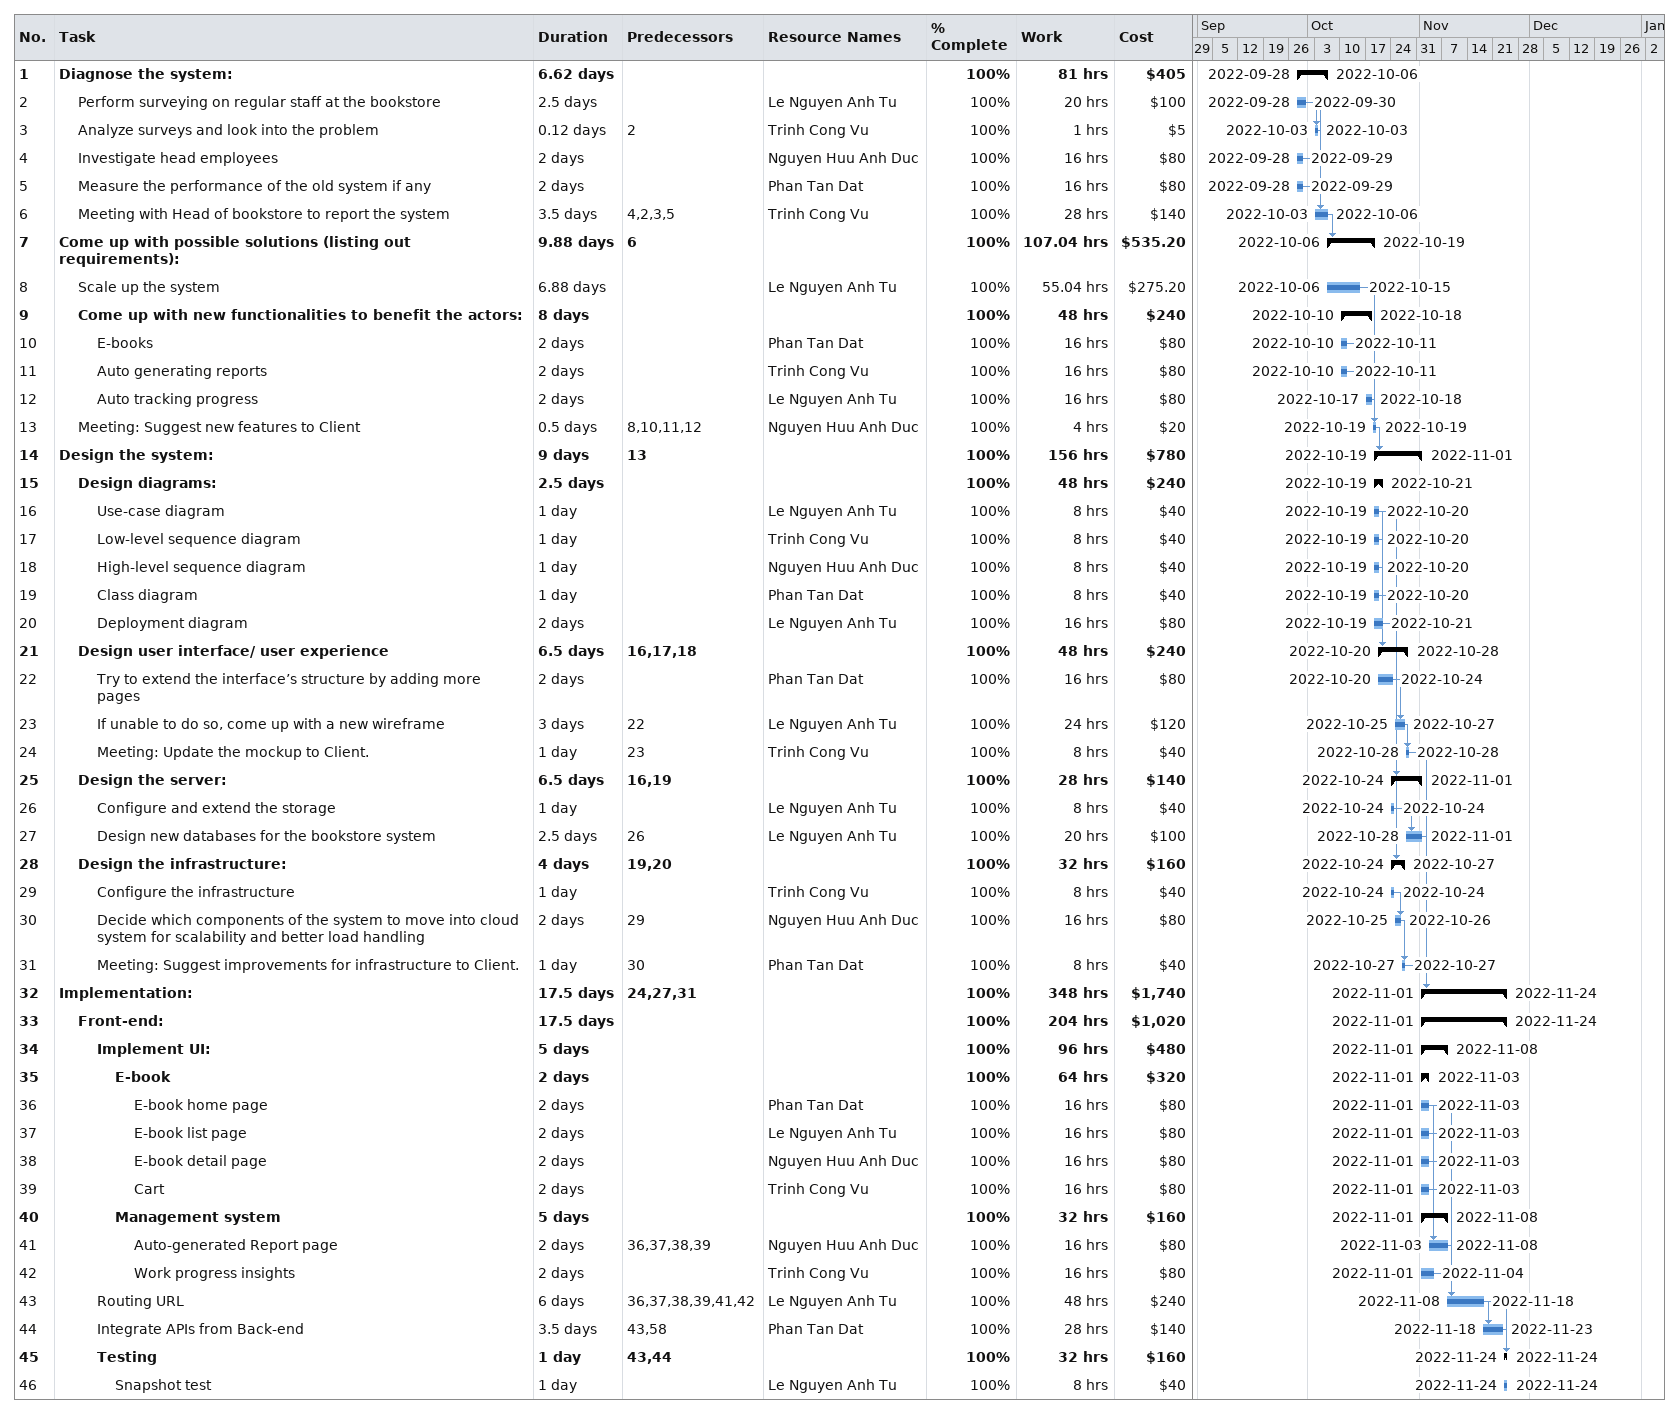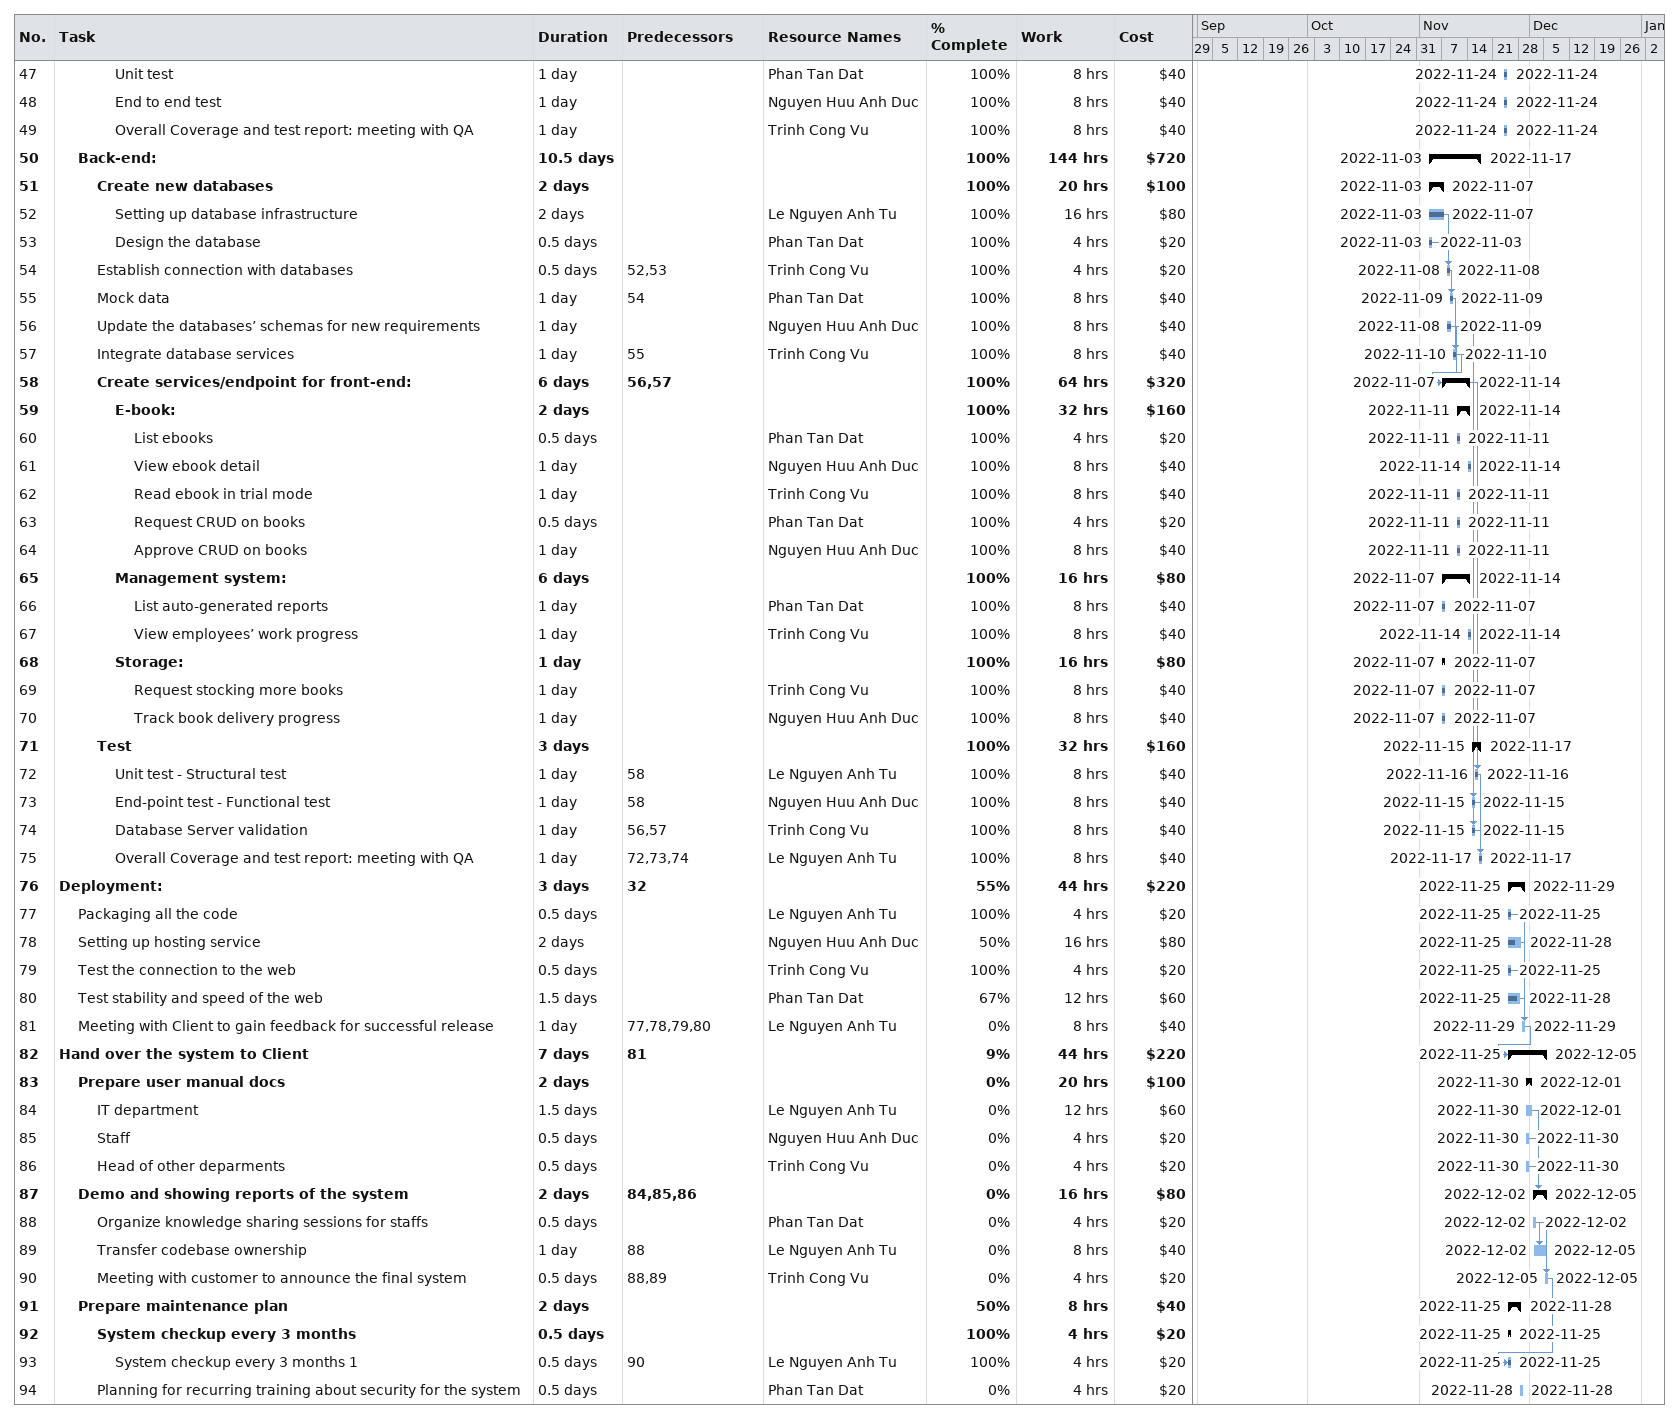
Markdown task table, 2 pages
| ID | Level | Task | Duration | Start | Finish | Predecessors | Resources | % complete | Work (h) | Cost ($) |
|---|---|---|---|---|---|---|---|---|---|---|
| 1 | 1 | **Diagnose the system:** | 6.62d | 2022-09-28 | 2022-10-06 |  |  | 100 | 81 | 405 |
| 2 | 2 | Perform surveying on regular staff at the bookstore | 2.5d | 2022-09-28 | 2022-09-30 |  | Le Nguyen Anh Tu | 100 | 20 | 100 |
| 3 | 2 | Analyze surveys and look into the problem | 0.12d | 2022-10-03 | 2022-10-03 | 2 | Trinh Cong Vu | 100 | 1 | 5 |
| 4 | 2 | Investigate head employees | 2d | 2022-09-28 | 2022-09-29 |  | Nguyen Huu Anh Duc | 100 | 16 | 80 |
| 5 | 2 | Measure the performance of the old system if any | 2d | 2022-09-28 | 2022-09-29 |  | Phan Tan Dat | 100 | 16 | 80 |
| 6 | 2 | Meeting with Head of bookstore to report the system | 3.5d | 2022-10-03 | 2022-10-06 | 4, 2, 3, 5 | Trinh Cong Vu | 100 | 28 | 140 |
| 7 | 1 | **Come up with possible solutions (listing out requirements):** | 9.88d | 2022-10-06 | 2022-10-19 | 6 |  | 100 | 107.04 | 535.20 |
| 8 | 2 | Scale up the system | 6.88d | 2022-10-06 | 2022-10-15 |  | Le Nguyen Anh Tu | 100 | 55.04 | 275.20 |
| 9 | 2 | **Come up with new functionalities to benefit the actors:** | 8d | 2022-10-10 | 2022-10-18 |  |  | 100 | 48 | 240 |
| 10 | 3 | E-books | 2d | 2022-10-10 | 2022-10-11 |  | Phan Tan Dat | 100 | 16 | 80 |
| 11 | 3 | Auto generating reports | 2d | 2022-10-10 | 2022-10-11 |  | Trinh Cong Vu | 100 | 16 | 80 |
| 12 | 3 | Auto tracking progress | 2d | 2022-10-17 | 2022-10-18 |  | Le Nguyen Anh Tu | 100 | 16 | 80 |
| 13 | 2 | Meeting: Suggest new features to Client | 0.5d | 2022-10-19 | 2022-10-19 | 8, 10, 11, 12 | Nguyen Huu Anh Duc | 100 | 4 | 20 |
| 14 | 1 | **Design the system:** | 9d | 2022-10-19 | 2022-11-01 | 13 |  | 100 | 156 | 780 |
| 15 | 2 | **Design diagrams:** | 2.5d | 2022-10-19 | 2022-10-21 |  |  | 100 | 48 | 240 |
| 16 | 3 | Use-case diagram | 1d | 2022-10-19 | 2022-10-20 |  | Le Nguyen Anh Tu | 100 | 8 | 40 |
| 17 | 3 | Low-level sequence diagram | 1d | 2022-10-19 | 2022-10-20 |  | Trinh Cong Vu | 100 | 8 | 40 |
| 18 | 3 | High-level sequence diagram | 1d | 2022-10-19 | 2022-10-20 |  | Nguyen Huu Anh Duc | 100 | 8 | 40 |
| 19 | 3 | Class diagram | 1d | 2022-10-19 | 2022-10-20 |  | Phan Tan Dat | 100 | 8 | 40 |
| 20 | 3 | Deployment diagram | 2d | 2022-10-19 | 2022-10-21 |  | Le Nguyen Anh Tu | 100 | 16 | 80 |
| 21 | 2 | **Design user interface/ user experience** | 6.5d | 2022-10-20 | 2022-10-28 | 16, 17, 18 |  | 100 | 48 | 240 |
| 22 | 3 | Try to extend the interface’s structure by adding more pages | 2d | 2022-10-20 | 2022-10-24 |  | Phan Tan Dat | 100 | 16 | 80 |
| 23 | 3 | If unable to do so, come up with a new wireframe | 3d | 2022-10-25 | 2022-10-27 | 22 | Le Nguyen Anh Tu | 100 | 24 | 120 |
| 24 | 3 | Meeting: Update the mockup to Client. | 1d | 2022-10-28 | 2022-10-28 | 23 | Trinh Cong Vu | 100 | 8 | 40 |
| 25 | 2 | **Design the server:** | 6.5d | 2022-10-24 | 2022-11-01 | 16, 19 |  | 100 | 28 | 140 |
| 26 | 3 | Configure and extend the storage | 1d | 2022-10-24 | 2022-10-24 |  | Le Nguyen Anh Tu | 100 | 8 | 40 |
| 27 | 3 | Design new databases for the bookstore system | 2.5d | 2022-10-28 | 2022-11-01 | 26 | Le Nguyen Anh Tu | 100 | 20 | 100 |
| 28 | 2 | **Design the infrastructure:** | 4d | 2022-10-24 | 2022-10-27 | 19, 20 |  | 100 | 32 | 160 |
| 29 | 3 | Configure the infrastructure | 1d | 2022-10-24 | 2022-10-24 |  | Trinh Cong Vu | 100 | 8 | 40 |
| 30 | 3 | Decide which components of the system to move into cloud system for scalability and better load handling | 2d | 2022-10-25 | 2022-10-26 | 29 | Nguyen Huu Anh Duc | 100 | 16 | 80 |
| 31 | 3 | Meeting: Suggest improvements for infrastructure to Client. | 1d | 2022-10-27 | 2022-10-27 | 30 | Phan Tan Dat | 100 | 8 | 40 |
| 32 | 1 | **Implementation:** | 17.5d | 2022-11-01 | 2022-11-24 | 24, 27, 31 |  | 100 | 348 | 1740 |
| 33 | 2 | **Front-end:** | 17.5d | 2022-11-01 | 2022-11-24 |  |  | 100 | 204 | 1020 |
| 34 | 3 | **Implement UI:** | 5d | 2022-11-01 | 2022-11-08 |  |  | 100 | 96 | 480 |
| 35 | 4 | **E-book** | 2d | 2022-11-01 | 2022-11-03 |  |  | 100 | 64 | 320 |
| 36 | 5 | E-book home page | 2d | 2022-11-01 | 2022-11-03 |  | Phan Tan Dat | 100 | 16 | 80 |
| 37 | 5 | E-book list page | 2d | 2022-11-01 | 2022-11-03 |  | Le Nguyen Anh Tu | 100 | 16 | 80 |
| 38 | 5 | E-book detail page | 2d | 2022-11-01 | 2022-11-03 |  | Nguyen Huu Anh Duc | 100 | 16 | 80 |
| 39 | 5 | Cart | 2d | 2022-11-01 | 2022-11-03 |  | Trinh Cong Vu | 100 | 16 | 80 |
| 40 | 4 | **Management system** | 5d | 2022-11-01 | 2022-11-08 |  |  | 100 | 32 | 160 |
| 41 | 5 | Auto-generated Report page | 2d | 2022-11-03 | 2022-11-08 | 36, 37, 38, 39 | Nguyen Huu Anh Duc | 100 | 16 | 80 |
| 42 | 5 | Work progress insights | 2d | 2022-11-01 | 2022-11-04 |  | Trinh Cong Vu | 100 | 16 | 80 |
| 43 | 3 | Routing URL | 6d | 2022-11-08 | 2022-11-18 | 36, 37, 38, 39, 41, 42 | Le Nguyen Anh Tu | 100 | 48 | 240 |
| 44 | 3 | Integrate APIs from Back-end | 3.5d | 2022-11-18 | 2022-11-23 | 43, 58 | Phan Tan Dat | 100 | 28 | 140 |
| 45 | 3 | **Testing** | 1d | 2022-11-24 | 2022-11-24 | 43, 44 |  | 100 | 32 | 160 |
| 46 | 4 | Snapshot test | 1d | 2022-11-24 | 2022-11-24 |  | Le Nguyen Anh Tu | 100 | 8 | 40 |
| 47 | 4 | Unit test | 1d | 2022-11-24 | 2022-11-24 |  | Phan Tan Dat | 100 | 8 | 40 |
| 48 | 4 | End to end test | 1d | 2022-11-24 | 2022-11-24 |  | Nguyen Huu Anh Duc | 100 | 8 | 40 |
| 49 | 4 | Overall Coverage and test report: meeting with QA | 1d | 2022-11-24 | 2022-11-24 |  | Trinh Cong Vu | 100 | 8 | 40 |
| 50 | 2 | **Back-end:** | 10.5d | 2022-11-03 | 2022-11-17 |  |  | 100 | 144 | 720 |
| 51 | 3 | **Create new databases** | 2d | 2022-11-03 | 2022-11-07 |  |  | 100 | 20 | 100 |
| 52 | 4 | Setting up database infrastructure | 2d | 2022-11-03 | 2022-11-07 |  | Le Nguyen Anh Tu | 100 | 16 | 80 |
| 53 | 4 | Design the database | 0.5d | 2022-11-03 | 2022-11-03 |  | Phan Tan Dat | 100 | 4 | 20 |
| 54 | 3 | Establish connection with databases | 0.5d | 2022-11-08 | 2022-11-08 | 52, 53 | Trinh Cong Vu | 100 | 4 | 20 |
| 55 | 3 | Mock data | 1d | 2022-11-09 | 2022-11-09 | 54 | Phan Tan Dat | 100 | 8 | 40 |
| 56 | 3 | Update the databases’ schemas for new requirements | 1d | 2022-11-08 | 2022-11-09 |  | Nguyen Huu Anh Duc | 100 | 8 | 40 |
| 57 | 3 | Integrate database services | 1d | 2022-11-10 | 2022-11-10 | 55 | Trinh Cong Vu | 100 | 8 | 40 |
| 58 | 3 | **Create services/endpoint for front-end:** | 6d | 2022-11-07 | 2022-11-14 | 56, 57 |  | 100 | 64 | 320 |
| 59 | 4 | **E-book:** | 2d | 2022-11-11 | 2022-11-14 |  |  | 100 | 32 | 160 |
| 60 | 5 | List ebooks | 0.5d | 2022-11-11 | 2022-11-11 |  | Phan Tan Dat | 100 | 4 | 20 |
| 61 | 5 | View ebook detail | 1d | 2022-11-14 | 2022-11-14 |  | Nguyen Huu Anh Duc | 100 | 8 | 40 |
| 62 | 5 | Read ebook in trial mode | 1d | 2022-11-11 | 2022-11-11 |  | Trinh Cong Vu | 100 | 8 | 40 |
| 63 | 5 | Request CRUD on books | 0.5d | 2022-11-11 | 2022-11-11 |  | Phan Tan Dat | 100 | 4 | 20 |
| 64 | 5 | Approve CRUD on books | 1d | 2022-11-11 | 2022-11-11 |  | Nguyen Huu Anh Duc | 100 | 8 | 40 |
| 65 | 4 | **Management system:** | 6d | 2022-11-07 | 2022-11-14 |  |  | 100 | 16 | 80 |
| 66 | 5 | List auto-generated reports | 1d | 2022-11-07 | 2022-11-07 |  | Phan Tan Dat | 100 | 8 | 40 |
| 67 | 5 | View employees’ work progress | 1d | 2022-11-14 | 2022-11-14 |  | Trinh Cong Vu | 100 | 8 | 40 |
| 68 | 4 | **Storage:** | 1d | 2022-11-07 | 2022-11-07 |  |  | 100 | 16 | 80 |
| 69 | 5 | Request stocking more books | 1d | 2022-11-07 | 2022-11-07 |  | Trinh Cong Vu | 100 | 8 | 40 |
| 70 | 5 | Track book delivery progress | 1d | 2022-11-07 | 2022-11-07 |  | Nguyen Huu Anh Duc | 100 | 8 | 40 |
| 71 | 3 | **Test** | 3d | 2022-11-15 | 2022-11-17 |  |  | 100 | 32 | 160 |
| 72 | 4 | Unit test - Structural test | 1d | 2022-11-16 | 2022-11-16 | 58 | Le Nguyen Anh Tu | 100 | 8 | 40 |
| 73 | 4 | End-point test - Functional test | 1d | 2022-11-15 | 2022-11-15 | 58 | Nguyen Huu Anh Duc | 100 | 8 | 40 |
| 74 | 4 | Database Server validation | 1d | 2022-11-15 | 2022-11-15 | 56, 57 | Trinh Cong Vu | 100 | 8 | 40 |
| 75 | 4 | Overall Coverage and test report: meeting with QA | 1d | 2022-11-17 | 2022-11-17 | 72, 73, 74 | Le Nguyen Anh Tu | 100 | 8 | 40 |
| 76 | 1 | **Deployment:** | 3d | 2022-11-25 | 2022-11-29 | 32 |  | 55 | 44 | 220 |
| 77 | 2 | Packaging all the code | 0.5d | 2022-11-25 | 2022-11-25 |  | Le Nguyen Anh Tu | 100 | 4 | 20 |
| 78 | 2 | Setting up hosting service | 2d | 2022-11-25 | 2022-11-28 |  | Nguyen Huu Anh Duc | 50 | 16 | 80 |
| 79 | 2 | Test the connection to the web | 0.5d | 2022-11-25 | 2022-11-25 |  | Trinh Cong Vu | 100 | 4 | 20 |
| 80 | 2 | Test stability and speed of the web | 1.5d | 2022-11-25 | 2022-11-28 |  | Phan Tan Dat | 67 | 12 | 60 |
| 81 | 2 | Meeting with Client to gain feedback for successful release | 1d | 2022-11-29 | 2022-11-29 | 77, 78, 79, 80 | Le Nguyen Anh Tu | 0 | 8 | 40 |
| 82 | 1 | **Hand over the system to Client** | 7d | 2022-11-25 | 2022-12-05 | 81 |  | 9 | 44 | 220 |
| 83 | 2 | **Prepare user manual docs** | 2d | 2022-11-30 | 2022-12-01 |  |  | 0 | 20 | 100 |
| 84 | 3 | IT department | 1.5d | 2022-11-30 | 2022-12-01 |  | Le Nguyen Anh Tu | 0 | 12 | 60 |
| 85 | 3 | Staff | 0.5d | 2022-11-30 | 2022-11-30 |  | Nguyen Huu Anh Duc | 0 | 4 | 20 |
| 86 | 3 | Head of other deparments | 0.5d | 2022-11-30 | 2022-11-30 |  | Trinh Cong Vu | 0 | 4 | 20 |
| 87 | 2 | **Demo and showing reports of the system** | 2d | 2022-12-02 | 2022-12-05 | 84, 85, 86 |  | 0 | 16 | 80 |
| 88 | 3 | Organize knowledge sharing sessions for staffs | 0.5d | 2022-12-02 | 2022-12-02 |  | Phan Tan Dat | 0 | 4 | 20 |
| 89 | 3 | Transfer codebase ownership | 1d | 2022-12-02 | 2022-12-05 | 88 | Le Nguyen Anh Tu | 0 | 8 | 40 |
| 90 | 3 | Meeting with customer to announce the final system | 0.5d | 2022-12-05 | 2022-12-05 | 88, 89 | Trinh Cong Vu | 0 | 4 | 20 |
| 91 | 2 | **Prepare maintenance plan** | 2d | 2022-11-25 | 2022-11-28 |  |  | 50 | 8 | 40 |
| 92 | 3 | **System checkup every 3 months** | 0.5d | 2022-11-25 | 2022-11-25 |  |  | 100 | 4 | 20 |
| 93 | 4 | System checkup every 3 months 1 | 0.5d | 2022-11-25 | 2022-11-25 | 90 | Le Nguyen Anh Tu | 100 | 4 | 20 |
| 94 | 3 | Planning for recurring training about security for the system | 0.5d | 2022-11-28 | 2022-11-28 |  | Phan Tan Dat | 0 | 4 | 20 |
